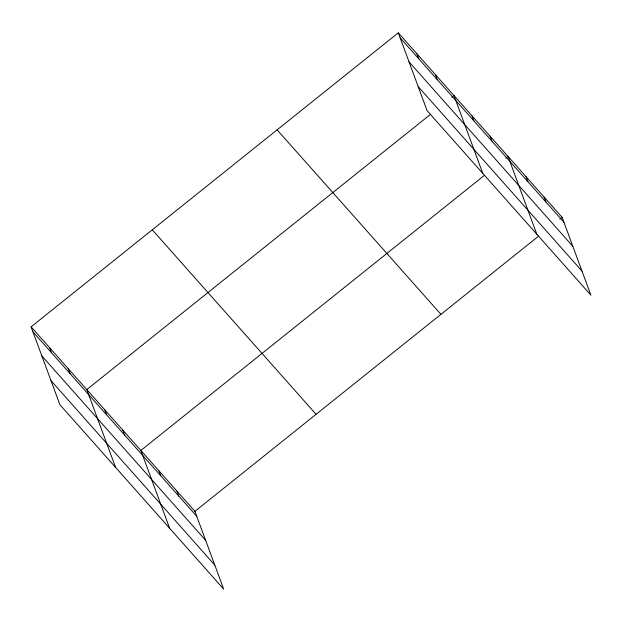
<?xml version="1.0" encoding="UTF-8"?>
<svg xmlns="http://www.w3.org/2000/svg" width="622" height="622" viewBox="0 0 622 622"><rect width="100%" height="100%" fill="white"/><g stroke="black" fill="none" stroke-linecap="round" stroke-linejoin="round"><path stroke-width="0.93" d="M31.1 326.845L194.919 511.331L223.71 589.174L59.899 404.689L31.1 326.845L398.29 32.826L562.101 217.311L590.9 295.155L427.081 110.669L398.29 32.826M430.51 114.347L86.8 389.574L115.591 467.417M451.712 97.366L453.982 95.547L482.781 173.398M484.569 175.225L140.86 450.452L169.65 528.296M505.772 158.245L508.042 156.425L536.84 234.276M194.919 511.331L538.629 236.111M559.831 219.131L562.101 217.311M400.133 37.818L563.952 222.303M409.027 61.858L572.846 246.343M418.194 86.629L582.005 271.114M277.117 129.85L440.936 314.335M152.273 229.821L316.085 414.306M32.95 331.837L196.762 516.322M41.837 355.877L205.657 540.362M51.004 380.648L214.815 565.134M544.087 197.018L545.929 202.01M526.064 176.726L527.915 181.717M490.027 136.132L491.87 141.132M472.005 115.84L473.855 120.839M435.423 74.64L437.266 79.632M416.857 53.733L418.699 58.725M176.897 491.038L178.739 496.029M158.874 470.745L160.725 475.737M122.837 430.16L124.688 435.151M104.815 409.867L106.665 414.858M68.233 368.659L70.076 373.659M49.667 347.752L51.509 352.752"/></g></svg>
